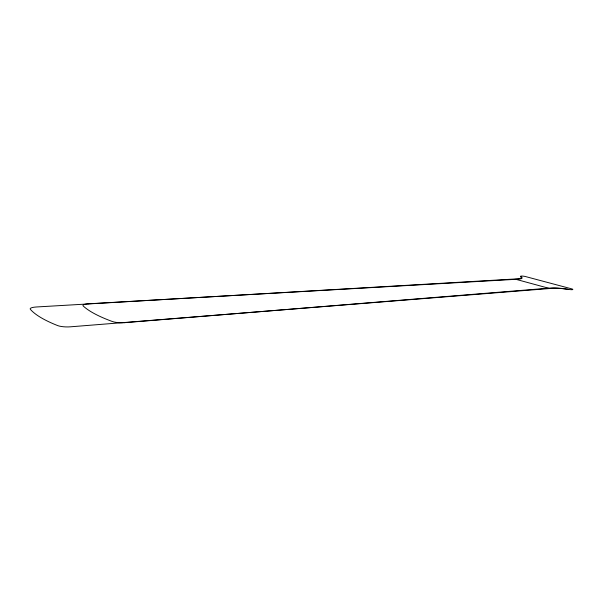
<?xml version="1.0" encoding="UTF-8"?>
<svg xmlns="http://www.w3.org/2000/svg" width="603" height="603" viewBox="0 0 603 603"><rect width="100%" height="100%" fill="white"/><g stroke="black" fill="none" stroke-linecap="round" stroke-linejoin="round"><path stroke-width="0.9" d="M124.361 322.695L550.509 288.023A18.022 3.007 8.2 0 1 566.797 289.139A13.01 2.103 8.1 0 0 570.001 289.583A3.286 0.535 8.2 0 0 572.737 289.568A3.286 0.535 8.2 0 0 571.576 288.837L525.597 276.581A3.105 0.497 7.7 0 0 522.19 276.076A3.105 0.497 7.7 0 0 520.547 276.347A12.467 1.975 7.7 0 0 521.18 276.905A16.794 2.698 7.5 0 1 517.947 279.197L88.468 303.799M515.874 279.31L548.504 288.189M88.347 303.806A9.271 2.073 2.5 0 0 83.214 305.992A167.815 37.115 4.6 0 0 112.241 321.474A9.656 2.299 2.7 0 0 124.489 322.688M520.856 276.687A18.595 2.985 7.5 0 1 516.816 278.887L36.384 306.98A9.754 2.201 1.7 0 0 30.331 309.286A174.704 39.549 4 0 0 57.624 325.567A10.176 2.45 1.8 0 0 70.332 326.826L551.722 288.355A20.08 3.354 8.2 0 1 567.996 289.319"/></g></svg>
